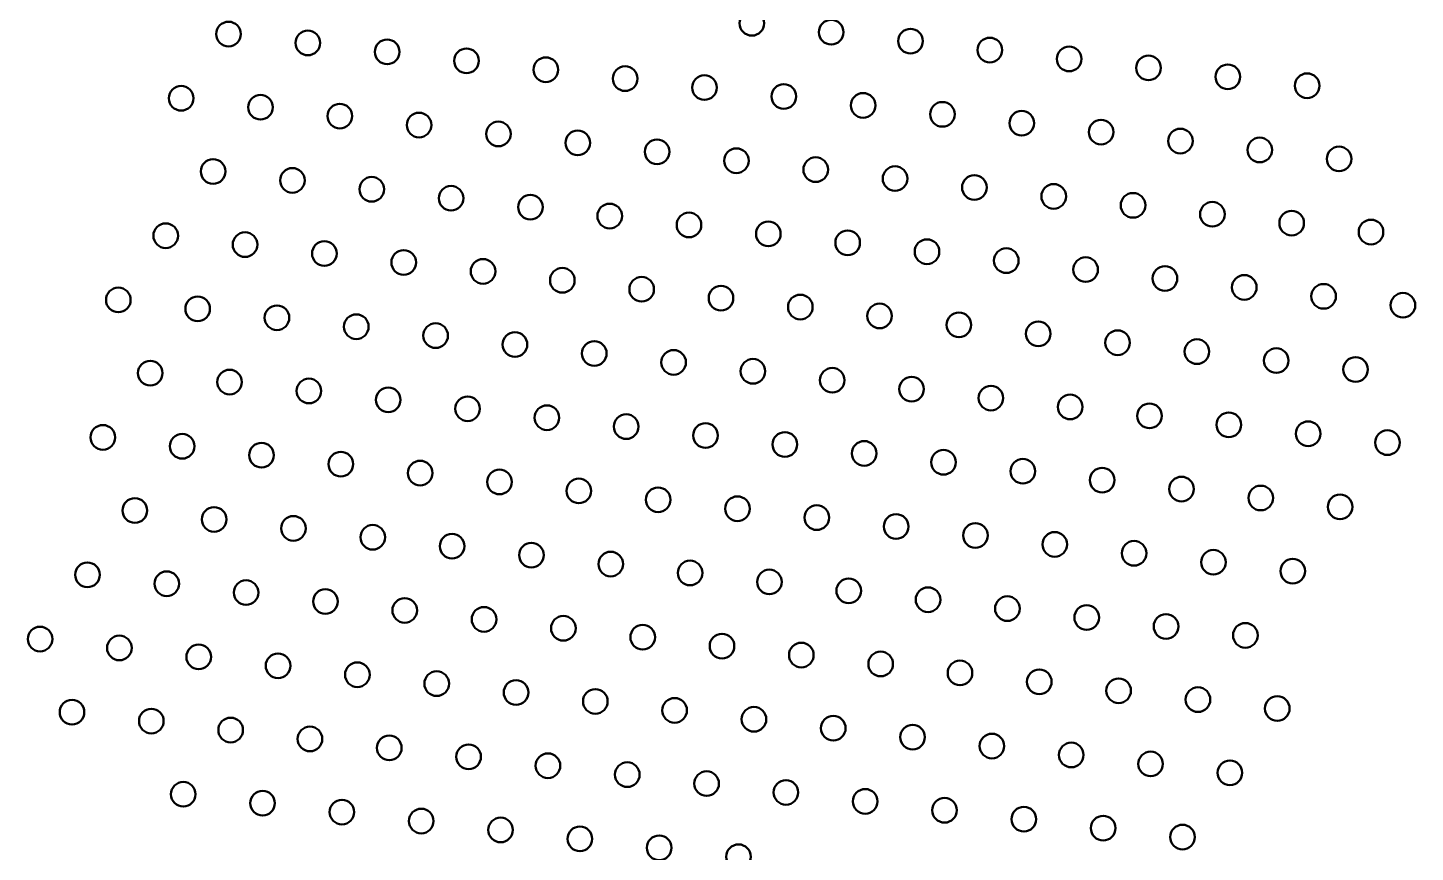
# Model space of a CAD drawing. Header units: inches. Extents: x 17.1 to 30.9, y 2 to 10.
# Drawn here: x 17.099 to 19.836, y 4.205 to 5.831 of the extents above; entities that cross this region are included whole.
import ezdxf

# ---------------------------------------------------------------- set-up
doc = ezdxf.new("R2010")
doc.units = ezdxf.units.IN
doc.header["$MEASUREMENT"] = 0
doc.layers.add('Visible', color=7, linetype='Continuous', lineweight=0)

# ---------------------------------------------------------------- blocks, each defined once
blk = doc.blocks.new('Block_739')
at = {"layer": 'Visible', "color": 7, "lineweight": 50}
blk.add_circle((19.623, 5.717), 0.0243, dxfattribs=at)
blk = doc.blocks.new('Block_740')
at = {"layer": 'Visible', "color": 7, "lineweight": 50}
blk.add_circle((19.4665, 5.7346), 0.0243, dxfattribs=at)
blk = doc.blocks.new('Block_741')
at = {"layer": 'Visible', "color": 7, "lineweight": 50}
blk.add_circle((19.31, 5.7522), 0.0243, dxfattribs=at)
blk = doc.blocks.new('Block_742')
at = {"layer": 'Visible', "color": 7, "lineweight": 50}
blk.add_circle((19.1535, 5.7698), 0.0243, dxfattribs=at)
blk = doc.blocks.new('Block_743')
at = {"layer": 'Visible', "color": 7, "lineweight": 50}
blk.add_circle((18.997, 5.7874), 0.0243, dxfattribs=at)
blk = doc.blocks.new('Block_744')
at = {"layer": 'Visible', "color": 7, "lineweight": 50}
blk.add_circle((18.8405, 5.805), 0.0243, dxfattribs=at)
blk = doc.blocks.new('Block_745')
at = {"layer": 'Visible', "color": 7, "lineweight": 50}
blk.add_circle((18.684, 5.8226), 0.0243, dxfattribs=at)
blk = doc.blocks.new('Block_746')
at = {"layer": 'Visible', "color": 7, "lineweight": 50}
blk.add_circle((18.5275, 5.8402), 0.0243, dxfattribs=at)
blk = doc.blocks.new('Block_754')
at = {"layer": 'Visible', "color": 7, "lineweight": 50}
blk.add_circle((19.686, 5.5727), 0.0243, dxfattribs=at)
blk = doc.blocks.new('Block_755')
at = {"layer": 'Visible', "color": 7, "lineweight": 50}
blk.add_circle((19.5295, 5.5903), 0.0243, dxfattribs=at)
blk = doc.blocks.new('Block_756')
at = {"layer": 'Visible', "color": 7, "lineweight": 50}
blk.add_circle((19.373, 5.6079), 0.0243, dxfattribs=at)
blk = doc.blocks.new('Block_757')
at = {"layer": 'Visible', "color": 7, "lineweight": 50}
blk.add_circle((19.2165, 5.6255), 0.0243, dxfattribs=at)
blk = doc.blocks.new('Block_758')
at = {"layer": 'Visible', "color": 7, "lineweight": 50}
blk.add_circle((19.06, 5.6431), 0.0243, dxfattribs=at)
blk = doc.blocks.new('Block_759')
at = {"layer": 'Visible', "color": 7, "lineweight": 50}
blk.add_circle((18.9035, 5.6606), 0.0243, dxfattribs=at)
blk = doc.blocks.new('Block_760')
at = {"layer": 'Visible', "color": 7, "lineweight": 50}
blk.add_circle((18.747, 5.6782), 0.0243, dxfattribs=at)
blk = doc.blocks.new('Block_761')
at = {"layer": 'Visible', "color": 7, "lineweight": 50}
blk.add_circle((18.5905, 5.6958), 0.0243, dxfattribs=at)
blk = doc.blocks.new('Block_762')
at = {"layer": 'Visible', "color": 7, "lineweight": 50}
blk.add_circle((18.434, 5.7134), 0.0243, dxfattribs=at)
blk = doc.blocks.new('Block_763')
at = {"layer": 'Visible', "color": 7, "lineweight": 50}
blk.add_circle((18.2775, 5.731), 0.0243, dxfattribs=at)
blk = doc.blocks.new('Block_764')
at = {"layer": 'Visible', "color": 7, "lineweight": 50}
blk.add_circle((18.121, 5.7486), 0.0243, dxfattribs=at)
blk = doc.blocks.new('Block_765')
at = {"layer": 'Visible', "color": 7, "lineweight": 50}
blk.add_circle((17.9645, 5.7662), 0.0243, dxfattribs=at)
blk = doc.blocks.new('Block_766')
at = {"layer": 'Visible', "color": 7, "lineweight": 50}
blk.add_circle((17.808, 5.7838), 0.0243, dxfattribs=at)
blk = doc.blocks.new('Block_767')
at = {"layer": 'Visible', "color": 7, "lineweight": 50}
blk.add_circle((17.6515, 5.8014), 0.0243, dxfattribs=at)
blk = doc.blocks.new('Block_768')
at = {"layer": 'Visible', "color": 7, "lineweight": 50}
blk.add_circle((17.495, 5.819), 0.0243, dxfattribs=at)
blk = doc.blocks.new('Block_769')
at = {"layer": 'Visible', "color": 7, "lineweight": 50}
blk.add_circle((19.749, 5.4284), 0.0243, dxfattribs=at)
blk = doc.blocks.new('Block_770')
at = {"layer": 'Visible', "color": 7, "lineweight": 50}
blk.add_circle((19.5925, 5.446), 0.0243, dxfattribs=at)
blk = doc.blocks.new('Block_771')
at = {"layer": 'Visible', "color": 7, "lineweight": 50}
blk.add_circle((19.436, 5.4635), 0.0243, dxfattribs=at)
blk = doc.blocks.new('Block_772')
at = {"layer": 'Visible', "color": 7, "lineweight": 50}
blk.add_circle((19.2795, 5.4811), 0.0243, dxfattribs=at)
blk = doc.blocks.new('Block_773')
at = {"layer": 'Visible', "color": 7, "lineweight": 50}
blk.add_circle((19.123, 5.4987), 0.0243, dxfattribs=at)
blk = doc.blocks.new('Block_774')
at = {"layer": 'Visible', "color": 7, "lineweight": 50}
blk.add_circle((18.9665, 5.5163), 0.0243, dxfattribs=at)
blk = doc.blocks.new('Block_775')
at = {"layer": 'Visible', "color": 7, "lineweight": 50}
blk.add_circle((18.81, 5.5339), 0.0243, dxfattribs=at)
blk = doc.blocks.new('Block_776')
at = {"layer": 'Visible', "color": 7, "lineweight": 50}
blk.add_circle((18.6535, 5.5515), 0.0243, dxfattribs=at)
blk = doc.blocks.new('Block_777')
at = {"layer": 'Visible', "color": 7, "lineweight": 50}
blk.add_circle((18.497, 5.5691), 0.0243, dxfattribs=at)
blk = doc.blocks.new('Block_778')
at = {"layer": 'Visible', "color": 7, "lineweight": 50}
blk.add_circle((18.3405, 5.5867), 0.0243, dxfattribs=at)
blk = doc.blocks.new('Block_779')
at = {"layer": 'Visible', "color": 7, "lineweight": 50}
blk.add_circle((18.184, 5.6043), 0.0243, dxfattribs=at)
blk = doc.blocks.new('Block_780')
at = {"layer": 'Visible', "color": 7, "lineweight": 50}
blk.add_circle((18.0275, 5.6219), 0.0243, dxfattribs=at)
blk = doc.blocks.new('Block_781')
at = {"layer": 'Visible', "color": 7, "lineweight": 50}
blk.add_circle((17.871, 5.6395), 0.0243, dxfattribs=at)
blk = doc.blocks.new('Block_782')
at = {"layer": 'Visible', "color": 7, "lineweight": 50}
blk.add_circle((17.7146, 5.6571), 0.0243, dxfattribs=at)
blk = doc.blocks.new('Block_783')
at = {"layer": 'Visible', "color": 7, "lineweight": 50}
blk.add_circle((17.5581, 5.6746), 0.0243, dxfattribs=at)
blk = doc.blocks.new('Block_784')
at = {"layer": 'Visible', "color": 7, "lineweight": 50}
blk.add_circle((17.4016, 5.6922), 0.0243, dxfattribs=at)
blk = doc.blocks.new('Block_785')
at = {"layer": 'Visible', "color": 7, "lineweight": 50}
blk.add_circle((19.812, 5.284), 0.0243, dxfattribs=at)
blk = doc.blocks.new('Block_786')
at = {"layer": 'Visible', "color": 7, "lineweight": 50}
blk.add_circle((19.6555, 5.3016), 0.0243, dxfattribs=at)
blk = doc.blocks.new('Block_787')
at = {"layer": 'Visible', "color": 7, "lineweight": 50}
blk.add_circle((19.499, 5.3192), 0.0243, dxfattribs=at)
blk = doc.blocks.new('Block_788')
at = {"layer": 'Visible', "color": 7, "lineweight": 50}
blk.add_circle((19.3425, 5.3368), 0.0243, dxfattribs=at)
blk = doc.blocks.new('Block_789')
at = {"layer": 'Visible', "color": 7, "lineweight": 50}
blk.add_circle((19.186, 5.3544), 0.0243, dxfattribs=at)
blk = doc.blocks.new('Block_790')
at = {"layer": 'Visible', "color": 7, "lineweight": 50}
blk.add_circle((19.0295, 5.372), 0.0243, dxfattribs=at)
blk = doc.blocks.new('Block_791')
at = {"layer": 'Visible', "color": 7, "lineweight": 50}
blk.add_circle((18.873, 5.3896), 0.0243, dxfattribs=at)
blk = doc.blocks.new('Block_792')
at = {"layer": 'Visible', "color": 7, "lineweight": 50}
blk.add_circle((18.7165, 5.4072), 0.0243, dxfattribs=at)
blk = doc.blocks.new('Block_793')
at = {"layer": 'Visible', "color": 7, "lineweight": 50}
blk.add_circle((18.56, 5.4248), 0.0243, dxfattribs=at)
blk = doc.blocks.new('Block_794')
at = {"layer": 'Visible', "color": 7, "lineweight": 50}
blk.add_circle((18.4035, 5.4424), 0.0243, dxfattribs=at)
blk = doc.blocks.new('Block_795')
at = {"layer": 'Visible', "color": 7, "lineweight": 50}
blk.add_circle((18.247, 5.46), 0.0243, dxfattribs=at)
blk = doc.blocks.new('Block_796')
at = {"layer": 'Visible', "color": 7, "lineweight": 50}
blk.add_circle((18.0906, 5.4775), 0.0243, dxfattribs=at)
blk = doc.blocks.new('Block_797')
at = {"layer": 'Visible', "color": 7, "lineweight": 50}
blk.add_circle((17.9341, 5.4951), 0.0243, dxfattribs=at)
blk = doc.blocks.new('Block_798')
at = {"layer": 'Visible', "color": 7, "lineweight": 50}
blk.add_circle((17.7776, 5.5127), 0.0243, dxfattribs=at)
blk = doc.blocks.new('Block_799')
at = {"layer": 'Visible', "color": 7, "lineweight": 50}
blk.add_circle((17.6211, 5.5303), 0.0243, dxfattribs=at)
blk = doc.blocks.new('Block_800')
at = {"layer": 'Visible', "color": 7, "lineweight": 50}
blk.add_circle((17.4646, 5.5479), 0.0243, dxfattribs=at)
blk = doc.blocks.new('Block_802')
at = {"layer": 'Visible', "color": 7, "lineweight": 50}
blk.add_circle((19.7185, 5.1573), 0.0243, dxfattribs=at)
blk = doc.blocks.new('Block_803')
at = {"layer": 'Visible', "color": 7, "lineweight": 50}
blk.add_circle((19.562, 5.1749), 0.0243, dxfattribs=at)
blk = doc.blocks.new('Block_804')
at = {"layer": 'Visible', "color": 7, "lineweight": 50}
blk.add_circle((19.4055, 5.1925), 0.0243, dxfattribs=at)
blk = doc.blocks.new('Block_805')
at = {"layer": 'Visible', "color": 7, "lineweight": 50}
blk.add_circle((19.249, 5.2101), 0.0243, dxfattribs=at)
blk = doc.blocks.new('Block_806')
at = {"layer": 'Visible', "color": 7, "lineweight": 50}
blk.add_circle((19.0925, 5.2277), 0.0243, dxfattribs=at)
blk = doc.blocks.new('Block_807')
at = {"layer": 'Visible', "color": 7, "lineweight": 50}
blk.add_circle((18.936, 5.2453), 0.0243, dxfattribs=at)
blk = doc.blocks.new('Block_808')
at = {"layer": 'Visible', "color": 7, "lineweight": 50}
blk.add_circle((18.7795, 5.2629), 0.0243, dxfattribs=at)
blk = doc.blocks.new('Block_809')
at = {"layer": 'Visible', "color": 7, "lineweight": 50}
blk.add_circle((18.6231, 5.2805), 0.0243, dxfattribs=at)
blk = doc.blocks.new('Block_810')
at = {"layer": 'Visible', "color": 7, "lineweight": 50}
blk.add_circle((18.4666, 5.298), 0.0243, dxfattribs=at)
blk = doc.blocks.new('Block_811')
at = {"layer": 'Visible', "color": 7, "lineweight": 50}
blk.add_circle((18.3101, 5.3156), 0.0243, dxfattribs=at)
blk = doc.blocks.new('Block_812')
at = {"layer": 'Visible', "color": 7, "lineweight": 50}
blk.add_circle((18.1536, 5.3332), 0.0243, dxfattribs=at)
blk = doc.blocks.new('Block_813')
at = {"layer": 'Visible', "color": 7, "lineweight": 50}
blk.add_circle((17.9971, 5.3508), 0.0243, dxfattribs=at)
blk = doc.blocks.new('Block_814')
at = {"layer": 'Visible', "color": 7, "lineweight": 50}
blk.add_circle((17.8406, 5.3684), 0.0243, dxfattribs=at)
blk = doc.blocks.new('Block_815')
at = {"layer": 'Visible', "color": 7, "lineweight": 50}
blk.add_circle((17.6841, 5.386), 0.0243, dxfattribs=at)
blk = doc.blocks.new('Block_816')
at = {"layer": 'Visible', "color": 7, "lineweight": 50}
blk.add_circle((17.5276, 5.4036), 0.0243, dxfattribs=at)
blk = doc.blocks.new('Block_817')
at = {"layer": 'Visible', "color": 7, "lineweight": 50}
blk.add_circle((17.3711, 5.4212), 0.0243, dxfattribs=at)
blk = doc.blocks.new('Block_818')
at = {"layer": 'Visible', "color": 7, "lineweight": 50}
blk.add_circle((19.7815, 5.013), 0.0243, dxfattribs=at)
blk = doc.blocks.new('Block_819')
at = {"layer": 'Visible', "color": 7, "lineweight": 50}
blk.add_circle((19.625, 5.0306), 0.0243, dxfattribs=at)
blk = doc.blocks.new('Block_820')
at = {"layer": 'Visible', "color": 7, "lineweight": 50}
blk.add_circle((19.4685, 5.0482), 0.0243, dxfattribs=at)
blk = doc.blocks.new('Block_821')
at = {"layer": 'Visible', "color": 7, "lineweight": 50}
blk.add_circle((19.312, 5.0658), 0.0243, dxfattribs=at)
blk = doc.blocks.new('Block_822')
at = {"layer": 'Visible', "color": 7, "lineweight": 50}
blk.add_circle((19.1555, 5.0834), 0.0243, dxfattribs=at)
blk = doc.blocks.new('Block_823')
at = {"layer": 'Visible', "color": 7, "lineweight": 50}
blk.add_circle((18.9991, 5.1009), 0.0243, dxfattribs=at)
blk = doc.blocks.new('Block_824')
at = {"layer": 'Visible', "color": 7, "lineweight": 50}
blk.add_circle((18.8426, 5.1185), 0.0243, dxfattribs=at)
blk = doc.blocks.new('Block_825')
at = {"layer": 'Visible', "color": 7, "lineweight": 50}
blk.add_circle((18.6861, 5.1361), 0.0243, dxfattribs=at)
blk = doc.blocks.new('Block_826')
at = {"layer": 'Visible', "color": 7, "lineweight": 50}
blk.add_circle((18.5296, 5.1537), 0.0243, dxfattribs=at)
blk = doc.blocks.new('Block_827')
at = {"layer": 'Visible', "color": 7, "lineweight": 50}
blk.add_circle((18.3731, 5.1713), 0.0243, dxfattribs=at)
blk = doc.blocks.new('Block_828')
at = {"layer": 'Visible', "color": 7, "lineweight": 50}
blk.add_circle((18.2166, 5.1889), 0.0243, dxfattribs=at)
blk = doc.blocks.new('Block_829')
at = {"layer": 'Visible', "color": 7, "lineweight": 50}
blk.add_circle((18.0601, 5.2065), 0.0243, dxfattribs=at)
blk = doc.blocks.new('Block_830')
at = {"layer": 'Visible', "color": 7, "lineweight": 50}
blk.add_circle((17.9036, 5.2241), 0.0243, dxfattribs=at)
blk = doc.blocks.new('Block_831')
at = {"layer": 'Visible', "color": 7, "lineweight": 50}
blk.add_circle((17.7471, 5.2417), 0.0243, dxfattribs=at)
blk = doc.blocks.new('Block_832')
at = {"layer": 'Visible', "color": 7, "lineweight": 50}
blk.add_circle((17.5906, 5.2593), 0.0243, dxfattribs=at)
blk = doc.blocks.new('Block_833')
at = {"layer": 'Visible', "color": 7, "lineweight": 50}
blk.add_circle((17.4341, 5.2769), 0.0243, dxfattribs=at)
blk = doc.blocks.new('Block_834')
at = {"layer": 'Visible', "color": 7, "lineweight": 50}
blk.add_circle((17.2776, 5.2945), 0.0243, dxfattribs=at)
blk = doc.blocks.new('Block_835')
at = {"layer": 'Visible', "color": 7, "lineweight": 50}
blk.add_circle((19.688, 4.8863), 0.0243, dxfattribs=at)
blk = doc.blocks.new('Block_836')
at = {"layer": 'Visible', "color": 7, "lineweight": 50}
blk.add_circle((19.5315, 4.9038), 0.0243, dxfattribs=at)
blk = doc.blocks.new('Block_837')
at = {"layer": 'Visible', "color": 7, "lineweight": 50}
blk.add_circle((19.3751, 4.9214), 0.0243, dxfattribs=at)
blk = doc.blocks.new('Block_838')
at = {"layer": 'Visible', "color": 7, "lineweight": 50}
blk.add_circle((19.2186, 4.939), 0.0243, dxfattribs=at)
blk = doc.blocks.new('Block_839')
at = {"layer": 'Visible', "color": 7, "lineweight": 50}
blk.add_circle((19.0621, 4.9566), 0.0243, dxfattribs=at)
blk = doc.blocks.new('Block_840')
at = {"layer": 'Visible', "color": 7, "lineweight": 50}
blk.add_circle((18.9056, 4.9742), 0.0243, dxfattribs=at)
blk = doc.blocks.new('Block_841')
at = {"layer": 'Visible', "color": 7, "lineweight": 50}
blk.add_circle((18.7491, 4.9918), 0.0243, dxfattribs=at)
blk = doc.blocks.new('Block_842')
at = {"layer": 'Visible', "color": 7, "lineweight": 50}
blk.add_circle((18.5926, 5.0094), 0.0243, dxfattribs=at)
blk = doc.blocks.new('Block_843')
at = {"layer": 'Visible', "color": 7, "lineweight": 50}
blk.add_circle((18.4361, 5.027), 0.0243, dxfattribs=at)
blk = doc.blocks.new('Block_844')
at = {"layer": 'Visible', "color": 7, "lineweight": 50}
blk.add_circle((18.2796, 5.0446), 0.0243, dxfattribs=at)
blk = doc.blocks.new('Block_845')
at = {"layer": 'Visible', "color": 7, "lineweight": 50}
blk.add_circle((18.1231, 5.0622), 0.0243, dxfattribs=at)
blk = doc.blocks.new('Block_846')
at = {"layer": 'Visible', "color": 7, "lineweight": 50}
blk.add_circle((17.9666, 5.0798), 0.0243, dxfattribs=at)
blk = doc.blocks.new('Block_847')
at = {"layer": 'Visible', "color": 7, "lineweight": 50}
blk.add_circle((17.8101, 5.0974), 0.0243, dxfattribs=at)
blk = doc.blocks.new('Block_848')
at = {"layer": 'Visible', "color": 7, "lineweight": 50}
blk.add_circle((17.6536, 5.1149), 0.0243, dxfattribs=at)
blk = doc.blocks.new('Block_849')
at = {"layer": 'Visible', "color": 7, "lineweight": 50}
blk.add_circle((17.4971, 5.1325), 0.0243, dxfattribs=at)
blk = doc.blocks.new('Block_850')
at = {"layer": 'Visible', "color": 7, "lineweight": 50}
blk.add_circle((17.3406, 5.1501), 0.0243, dxfattribs=at)
blk = doc.blocks.new('Block_851')
at = {"layer": 'Visible', "color": 7, "lineweight": 50}
blk.add_circle((19.5946, 4.7595), 0.0243, dxfattribs=at)
blk = doc.blocks.new('Block_852')
at = {"layer": 'Visible', "color": 7, "lineweight": 50}
blk.add_circle((19.4381, 4.7771), 0.0243, dxfattribs=at)
blk = doc.blocks.new('Block_853')
at = {"layer": 'Visible', "color": 7, "lineweight": 50}
blk.add_circle((19.2816, 4.7947), 0.0243, dxfattribs=at)
blk = doc.blocks.new('Block_854')
at = {"layer": 'Visible', "color": 7, "lineweight": 50}
blk.add_circle((19.1251, 4.8123), 0.0243, dxfattribs=at)
blk = doc.blocks.new('Block_855')
at = {"layer": 'Visible', "color": 7, "lineweight": 50}
blk.add_circle((18.9686, 4.8299), 0.0243, dxfattribs=at)
blk = doc.blocks.new('Block_856')
at = {"layer": 'Visible', "color": 7, "lineweight": 50}
blk.add_circle((18.8121, 4.8475), 0.0243, dxfattribs=at)
blk = doc.blocks.new('Block_857')
at = {"layer": 'Visible', "color": 7, "lineweight": 50}
blk.add_circle((18.6556, 4.8651), 0.0243, dxfattribs=at)
blk = doc.blocks.new('Block_858')
at = {"layer": 'Visible', "color": 7, "lineweight": 50}
blk.add_circle((18.4991, 4.8827), 0.0243, dxfattribs=at)
blk = doc.blocks.new('Block_859')
at = {"layer": 'Visible', "color": 7, "lineweight": 50}
blk.add_circle((18.3426, 4.9003), 0.0243, dxfattribs=at)
blk = doc.blocks.new('Block_860')
at = {"layer": 'Visible', "color": 7, "lineweight": 50}
blk.add_circle((18.1861, 4.9178), 0.0243, dxfattribs=at)
blk = doc.blocks.new('Block_861')
at = {"layer": 'Visible', "color": 7, "lineweight": 50}
blk.add_circle((18.0296, 4.9354), 0.0243, dxfattribs=at)
blk = doc.blocks.new('Block_862')
at = {"layer": 'Visible', "color": 7, "lineweight": 50}
blk.add_circle((17.8731, 4.953), 0.0243, dxfattribs=at)
blk = doc.blocks.new('Block_863')
at = {"layer": 'Visible', "color": 7, "lineweight": 50}
blk.add_circle((17.7166, 4.9706), 0.0243, dxfattribs=at)
blk = doc.blocks.new('Block_864')
at = {"layer": 'Visible', "color": 7, "lineweight": 50}
blk.add_circle((17.5601, 4.9882), 0.0243, dxfattribs=at)
blk = doc.blocks.new('Block_865')
at = {"layer": 'Visible', "color": 7, "lineweight": 50}
blk.add_circle((17.4036, 5.0058), 0.0243, dxfattribs=at)
blk = doc.blocks.new('Block_866')
at = {"layer": 'Visible', "color": 7, "lineweight": 50}
blk.add_circle((17.2471, 5.0234), 0.0243, dxfattribs=at)
blk = doc.blocks.new('Block_867')
at = {"layer": 'Visible', "color": 7, "lineweight": 50}
blk.add_circle((19.5011, 4.6328), 0.0243, dxfattribs=at)
blk = doc.blocks.new('Block_868')
at = {"layer": 'Visible', "color": 7, "lineweight": 50}
blk.add_circle((19.3446, 4.6504), 0.0243, dxfattribs=at)
blk = doc.blocks.new('Block_869')
at = {"layer": 'Visible', "color": 7, "lineweight": 50}
blk.add_circle((19.1881, 4.668), 0.0243, dxfattribs=at)
blk = doc.blocks.new('Block_870')
at = {"layer": 'Visible', "color": 7, "lineweight": 50}
blk.add_circle((19.0316, 4.6856), 0.0243, dxfattribs=at)
blk = doc.blocks.new('Block_871')
at = {"layer": 'Visible', "color": 7, "lineweight": 50}
blk.add_circle((18.8751, 4.7032), 0.0243, dxfattribs=at)
blk = doc.blocks.new('Block_872')
at = {"layer": 'Visible', "color": 7, "lineweight": 50}
blk.add_circle((18.7186, 4.7207), 0.0243, dxfattribs=at)
blk = doc.blocks.new('Block_873')
at = {"layer": 'Visible', "color": 7, "lineweight": 50}
blk.add_circle((18.5621, 4.7383), 0.0243, dxfattribs=at)
blk = doc.blocks.new('Block_874')
at = {"layer": 'Visible', "color": 7, "lineweight": 50}
blk.add_circle((18.4056, 4.7559), 0.0243, dxfattribs=at)
blk = doc.blocks.new('Block_875')
at = {"layer": 'Visible', "color": 7, "lineweight": 50}
blk.add_circle((18.2491, 4.7735), 0.0243, dxfattribs=at)
blk = doc.blocks.new('Block_876')
at = {"layer": 'Visible', "color": 7, "lineweight": 50}
blk.add_circle((18.0926, 4.7911), 0.0243, dxfattribs=at)
blk = doc.blocks.new('Block_877')
at = {"layer": 'Visible', "color": 7, "lineweight": 50}
blk.add_circle((17.9361, 4.8087), 0.0243, dxfattribs=at)
blk = doc.blocks.new('Block_878')
at = {"layer": 'Visible', "color": 7, "lineweight": 50}
blk.add_circle((17.7796, 4.8263), 0.0243, dxfattribs=at)
blk = doc.blocks.new('Block_879')
at = {"layer": 'Visible', "color": 7, "lineweight": 50}
blk.add_circle((17.6231, 4.8439), 0.0243, dxfattribs=at)
blk = doc.blocks.new('Block_880')
at = {"layer": 'Visible', "color": 7, "lineweight": 50}
blk.add_circle((17.4666, 4.8615), 0.0243, dxfattribs=at)
blk = doc.blocks.new('Block_881')
at = {"layer": 'Visible', "color": 7, "lineweight": 50}
blk.add_circle((17.3102, 4.8791), 0.0243, dxfattribs=at)
blk = doc.blocks.new('Block_882')
at = {"layer": 'Visible', "color": 7, "lineweight": 50}
blk.add_circle((19.5641, 4.4885), 0.0243, dxfattribs=at)
blk = doc.blocks.new('Block_883')
at = {"layer": 'Visible', "color": 7, "lineweight": 50}
blk.add_circle((19.4076, 4.5061), 0.0243, dxfattribs=at)
blk = doc.blocks.new('Block_884')
at = {"layer": 'Visible', "color": 7, "lineweight": 50}
blk.add_circle((19.2511, 4.5236), 0.0243, dxfattribs=at)
blk = doc.blocks.new('Block_885')
at = {"layer": 'Visible', "color": 7, "lineweight": 50}
blk.add_circle((19.0946, 4.5412), 0.0243, dxfattribs=at)
blk = doc.blocks.new('Block_886')
at = {"layer": 'Visible', "color": 7, "lineweight": 50}
blk.add_circle((18.9381, 4.5588), 0.0243, dxfattribs=at)
blk = doc.blocks.new('Block_887')
at = {"layer": 'Visible', "color": 7, "lineweight": 50}
blk.add_circle((18.7816, 4.5764), 0.0243, dxfattribs=at)
blk = doc.blocks.new('Block_888')
at = {"layer": 'Visible', "color": 7, "lineweight": 50}
blk.add_circle((18.6251, 4.594), 0.0243, dxfattribs=at)
blk = doc.blocks.new('Block_889')
at = {"layer": 'Visible', "color": 7, "lineweight": 50}
blk.add_circle((18.4686, 4.6116), 0.0243, dxfattribs=at)
blk = doc.blocks.new('Block_890')
at = {"layer": 'Visible', "color": 7, "lineweight": 50}
blk.add_circle((18.3121, 4.6292), 0.0243, dxfattribs=at)
blk = doc.blocks.new('Block_891')
at = {"layer": 'Visible', "color": 7, "lineweight": 50}
blk.add_circle((18.1556, 4.6468), 0.0243, dxfattribs=at)
blk = doc.blocks.new('Block_892')
at = {"layer": 'Visible', "color": 7, "lineweight": 50}
blk.add_circle((17.9991, 4.6644), 0.0243, dxfattribs=at)
blk = doc.blocks.new('Block_893')
at = {"layer": 'Visible', "color": 7, "lineweight": 50}
blk.add_circle((17.8426, 4.682), 0.0243, dxfattribs=at)
blk = doc.blocks.new('Block_894')
at = {"layer": 'Visible', "color": 7, "lineweight": 50}
blk.add_circle((17.6862, 4.6996), 0.0243, dxfattribs=at)
blk = doc.blocks.new('Block_895')
at = {"layer": 'Visible', "color": 7, "lineweight": 50}
blk.add_circle((17.5297, 4.7172), 0.0243, dxfattribs=at)
blk = doc.blocks.new('Block_896')
at = {"layer": 'Visible', "color": 7, "lineweight": 50}
blk.add_circle((17.3732, 4.7347), 0.0243, dxfattribs=at)
blk = doc.blocks.new('Block_897')
at = {"layer": 'Visible', "color": 7, "lineweight": 50}
blk.add_circle((17.2167, 4.7523), 0.0243, dxfattribs=at)
blk = doc.blocks.new('Block_898')
at = {"layer": 'Visible', "color": 7, "lineweight": 50}
blk.add_circle((19.4706, 4.3617), 0.0243, dxfattribs=at)
blk = doc.blocks.new('Block_899')
at = {"layer": 'Visible', "color": 7, "lineweight": 50}
blk.add_circle((19.3141, 4.3793), 0.0243, dxfattribs=at)
blk = doc.blocks.new('Block_900')
at = {"layer": 'Visible', "color": 7, "lineweight": 50}
blk.add_circle((19.1576, 4.3969), 0.0243, dxfattribs=at)
blk = doc.blocks.new('Block_901')
at = {"layer": 'Visible', "color": 7, "lineweight": 50}
blk.add_circle((19.0011, 4.4145), 0.0243, dxfattribs=at)
blk = doc.blocks.new('Block_902')
at = {"layer": 'Visible', "color": 7, "lineweight": 50}
blk.add_circle((18.8446, 4.4321), 0.0243, dxfattribs=at)
blk = doc.blocks.new('Block_903')
at = {"layer": 'Visible', "color": 7, "lineweight": 50}
blk.add_circle((18.6881, 4.4497), 0.0243, dxfattribs=at)
blk = doc.blocks.new('Block_904')
at = {"layer": 'Visible', "color": 7, "lineweight": 50}
blk.add_circle((18.5316, 4.4673), 0.0243, dxfattribs=at)
blk = doc.blocks.new('Block_905')
at = {"layer": 'Visible', "color": 7, "lineweight": 50}
blk.add_circle((18.3751, 4.4849), 0.0243, dxfattribs=at)
blk = doc.blocks.new('Block_906')
at = {"layer": 'Visible', "color": 7, "lineweight": 50}
blk.add_circle((18.2187, 4.5025), 0.0243, dxfattribs=at)
blk = doc.blocks.new('Block_907')
at = {"layer": 'Visible', "color": 7, "lineweight": 50}
blk.add_circle((18.0622, 4.5201), 0.0243, dxfattribs=at)
blk = doc.blocks.new('Block_908')
at = {"layer": 'Visible', "color": 7, "lineweight": 50}
blk.add_circle((17.9057, 4.5376), 0.0243, dxfattribs=at)
blk = doc.blocks.new('Block_909')
at = {"layer": 'Visible', "color": 7, "lineweight": 50}
blk.add_circle((17.7492, 4.5552), 0.0243, dxfattribs=at)
blk = doc.blocks.new('Block_910')
at = {"layer": 'Visible', "color": 7, "lineweight": 50}
blk.add_circle((17.5927, 4.5728), 0.0243, dxfattribs=at)
blk = doc.blocks.new('Block_911')
at = {"layer": 'Visible', "color": 7, "lineweight": 50}
blk.add_circle((17.4362, 4.5904), 0.0243, dxfattribs=at)
blk = doc.blocks.new('Block_912')
at = {"layer": 'Visible', "color": 7, "lineweight": 50}
blk.add_circle((17.2797, 4.608), 0.0243, dxfattribs=at)
blk = doc.blocks.new('Block_913')
at = {"layer": 'Visible', "color": 7, "lineweight": 50}
blk.add_circle((17.1232, 4.6256), 0.0243, dxfattribs=at)
blk = doc.blocks.new('Block_914')
at = {"layer": 'Visible', "color": 7, "lineweight": 50}
blk.add_circle((19.3771, 4.235), 0.0243, dxfattribs=at)
blk = doc.blocks.new('Block_915')
at = {"layer": 'Visible', "color": 7, "lineweight": 50}
blk.add_circle((19.2206, 4.2526), 0.0243, dxfattribs=at)
blk = doc.blocks.new('Block_916')
at = {"layer": 'Visible', "color": 7, "lineweight": 50}
blk.add_circle((19.0641, 4.2702), 0.0243, dxfattribs=at)
blk = doc.blocks.new('Block_917')
at = {"layer": 'Visible', "color": 7, "lineweight": 50}
blk.add_circle((18.9076, 4.2878), 0.0243, dxfattribs=at)
blk = doc.blocks.new('Block_918')
at = {"layer": 'Visible', "color": 7, "lineweight": 50}
blk.add_circle((18.7511, 4.3054), 0.0243, dxfattribs=at)
blk = doc.blocks.new('Block_919')
at = {"layer": 'Visible', "color": 7, "lineweight": 50}
blk.add_circle((18.5947, 4.323), 0.0243, dxfattribs=at)
blk = doc.blocks.new('Block_920')
at = {"layer": 'Visible', "color": 7, "lineweight": 50}
blk.add_circle((18.4382, 4.3405), 0.0243, dxfattribs=at)
blk = doc.blocks.new('Block_921')
at = {"layer": 'Visible', "color": 7, "lineweight": 50}
blk.add_circle((18.2817, 4.3581), 0.0243, dxfattribs=at)
blk = doc.blocks.new('Block_922')
at = {"layer": 'Visible', "color": 7, "lineweight": 50}
blk.add_circle((18.1252, 4.3757), 0.0243, dxfattribs=at)
blk = doc.blocks.new('Block_923')
at = {"layer": 'Visible', "color": 7, "lineweight": 50}
blk.add_circle((17.9687, 4.3933), 0.0243, dxfattribs=at)
blk = doc.blocks.new('Block_924')
at = {"layer": 'Visible', "color": 7, "lineweight": 50}
blk.add_circle((17.8122, 4.4109), 0.0243, dxfattribs=at)
blk = doc.blocks.new('Block_925')
at = {"layer": 'Visible', "color": 7, "lineweight": 50}
blk.add_circle((17.6557, 4.4285), 0.0243, dxfattribs=at)
blk = doc.blocks.new('Block_926')
at = {"layer": 'Visible', "color": 7, "lineweight": 50}
blk.add_circle((17.4992, 4.4461), 0.0243, dxfattribs=at)
blk = doc.blocks.new('Block_927')
at = {"layer": 'Visible', "color": 7, "lineweight": 50}
blk.add_circle((17.3427, 4.4637), 0.0243, dxfattribs=at)
blk = doc.blocks.new('Block_928')
at = {"layer": 'Visible', "color": 7, "lineweight": 50}
blk.add_circle((17.1862, 4.4813), 0.0243, dxfattribs=at)
blk = doc.blocks.new('Block_934')
at = {"layer": 'Visible', "color": 7, "lineweight": 50}
blk.add_circle((18.5012, 4.1962), 0.0243, dxfattribs=at)
blk = doc.blocks.new('Block_935')
at = {"layer": 'Visible', "color": 7, "lineweight": 50}
blk.add_circle((18.3447, 4.2138), 0.0243, dxfattribs=at)
blk = doc.blocks.new('Block_936')
at = {"layer": 'Visible', "color": 7, "lineweight": 50}
blk.add_circle((18.1882, 4.2314), 0.0243, dxfattribs=at)
blk = doc.blocks.new('Block_937')
at = {"layer": 'Visible', "color": 7, "lineweight": 50}
blk.add_circle((18.0317, 4.249), 0.0243, dxfattribs=at)
blk = doc.blocks.new('Block_938')
at = {"layer": 'Visible', "color": 7, "lineweight": 50}
blk.add_circle((17.8752, 4.2666), 0.0243, dxfattribs=at)
blk = doc.blocks.new('Block_939')
at = {"layer": 'Visible', "color": 7, "lineweight": 50}
blk.add_circle((17.7187, 4.2842), 0.0243, dxfattribs=at)
blk = doc.blocks.new('Block_940')
at = {"layer": 'Visible', "color": 7, "lineweight": 50}
blk.add_circle((17.5622, 4.3018), 0.0243, dxfattribs=at)
blk = doc.blocks.new('Block_941')
at = {"layer": 'Visible', "color": 7, "lineweight": 50}
blk.add_circle((17.4057, 4.3194), 0.0243, dxfattribs=at)

msp = doc.modelspace()

# ---------------------------------------------------------------- block references
at = {"layer": 'Visible'}
for name in ['Block_746', 'Block_768', 'Block_745', 'Block_767', 'Block_766', 'Block_744', 'Block_743', 'Block_765', 'Block_742', 'Block_741', 'Block_764', 'Block_763', 'Block_740', 'Block_762', 'Block_739', 'Block_784', 'Block_783', 'Block_761', 'Block_760', 'Block_782', 'Block_759', 'Block_758', 'Block_781', 'Block_780', 'Block_757', 'Block_779', 'Block_756', 'Block_755', 'Block_778', 'Block_777', 'Block_754', 'Block_800', 'Block_776', 'Block_775', 'Block_799', 'Block_798', 'Block_774', 'Block_797', 'Block_773', 'Block_772', 'Block_796', 'Block_795', 'Block_771', 'Block_794', 'Block_793', 'Block_770', 'Block_769', 'Block_817', 'Block_816', 'Block_792', 'Block_815', 'Block_814', 'Block_791', 'Block_790', 'Block_813', 'Block_789', 'Block_812', 'Block_811', 'Block_788', 'Block_787', 'Block_834', 'Block_810', 'Block_786', 'Block_833', 'Block_832', 'Block_809', 'Block_808', 'Block_785', 'Block_831', 'Block_807', 'Block_830', 'Block_829', 'Block_806', 'Block_805', 'Block_828', 'Block_804', 'Block_850', 'Block_827', 'Block_826', 'Block_803', 'Block_802', 'Block_849', 'Block_825', 'Block_848', 'Block_847', 'Block_824', 'Block_823', 'Block_846', 'Block_822', 'Block_845', 'Block_844', 'Block_821', 'Block_820', 'Block_866', 'Block_843', 'Block_819', 'Block_818', 'Block_865', 'Block_864', 'Block_842', 'Block_841', 'Block_863', 'Block_840', 'Block_862', 'Block_861', 'Block_839', 'Block_838', 'Block_860', 'Block_837', 'Block_836', 'Block_881', 'Block_859', 'Block_858', 'Block_835', 'Block_880', 'Block_857', 'Block_879', 'Block_878', 'Block_856', 'Block_855', 'Block_877', 'Block_854', 'Block_853', 'Block_876', 'Block_875', 'Block_852', 'Block_897', 'Block_874', 'Block_851', 'Block_896', 'Block_895', 'Block_873', 'Block_872', 'Block_894', 'Block_871', 'Block_870', 'Block_893', 'Block_892', 'Block_869', 'Block_891', 'Block_868', 'Block_867', 'Block_913', 'Block_912', 'Block_890', 'Block_889', 'Block_911', 'Block_888', 'Block_887', 'Block_910', 'Block_909', 'Block_886', 'Block_908', 'Block_907', 'Block_885', 'Block_884', 'Block_906', 'Block_883', 'Block_928', 'Block_905', 'Block_904', 'Block_882', 'Block_927', 'Block_926', 'Block_903', 'Block_925', 'Block_924', 'Block_902', 'Block_901', 'Block_923', 'Block_900', 'Block_922', 'Block_921', 'Block_899', 'Block_898', 'Block_920', 'Block_941', 'Block_940', 'Block_919', 'Block_918', 'Block_939', 'Block_917', 'Block_938', 'Block_937', 'Block_916', 'Block_915', 'Block_936', 'Block_914', 'Block_935', 'Block_934']:
    msp.add_blockref(name, (0, 0), dxfattribs=at)

doc.saveas('drawing.dxf')
